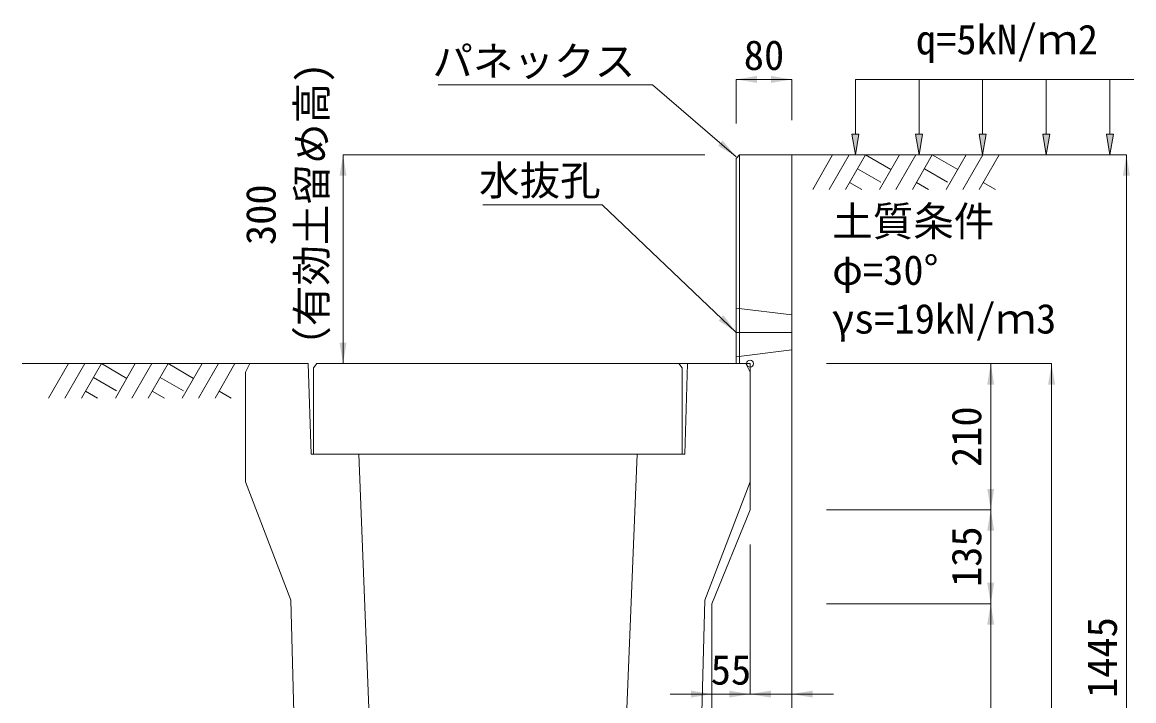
# Model space of a CAD drawing. Units: millimetres at full size. Extents: x 172874 to 217143, y 854931 to 903297.
# Drawn here: x 198194 to 199791, y 861134 to 862109 of the extents above; entities that cross this region are included whole.
import ezdxf
from ezdxf.enums import TextEntityAlignment as Align

# ---------------------------------------------------------------- set-up
doc = ezdxf.new("R2010")
doc.units = ezdxf.units.MM
doc.header["$LTSCALE"] = 20
doc.header["$PDMODE"] = 32
doc.header["$PDSIZE"] = 10
doc.linetypes.add('DASHED', pattern=[7.5, 6, -1.5])
for name, color, linetype, lineweight in [('0_2', 7, 'Continuous', 20), ('パネックスKDR', 2, 'Continuous', 13), ('寸法線', 7, 'Continuous', 13), ('引出線', 4, 'Continuous', 13), ('本体', 2, 'Continuous', 13), ('補助線', 8, 'Continuous', 13), ('ﾊｯﾁﾝｸﾞ', 7, 'Continuous', 5)]:
    doc.layers.add(name, color=color, linetype=linetype, lineweight=lineweight)
doc.layers.add('文字', color=7, linetype='Continuous')
doc.styles.add('ＭＳ ゴシック', font='')
doc.styles.get('ＭＳ ゴシック').set_extended_font_data('MS Gothic')

# ---------------------------------------------------------------- blocks, each defined once
blk = doc.blocks.new('filled_arrow')
at = {"color": 0, "linetype": 'Continuous', "lineweight": -2}
blk.add_solid([(7.5, 1.25), (0, 0), (7.5, -1.25)], dxfattribs=at)

msp = doc.modelspace()

# ---------------------------------------------------------------- hatches: boundary and pattern name
at = {"layer": '寸法線'}
for points in [[(199396.31, 861948.52), (199391.31, 861918.52), (199386.31, 861948.52)], [(199487.73, 861948.52), (199482.73, 861918.52), (199477.73, 861948.52)], [(199579.14, 861948.52), (199574.14, 861918.52), (199569.14, 861948.52)], [(199670.55, 861948.52), (199665.55, 861918.52), (199660.55, 861948.52)], [(199761.96, 861948.52), (199756.96, 861918.52), (199751.96, 861948.52)], [(199761.96, 861948.52), (199756.96, 861918.52), (199751.96, 861948.52)]]:
    msp.add_hatch(color=256, dxfattribs=at).paths.add_polyline_path(points)

# ---------------------------------------------------------------- linework, layer by layer
at = {"layer": '0_2'}
for p, q in [((199299.9, 861918.52), (199699.9, 861918.52)), ((198520.9, 861618.52), (198193.86, 861618.52))]:
    msp.add_line(p, q, dxfattribs=at)
at = {"layer": 'パネックスKDR'}
for p, q in [((199219.9, 861913.52), (199224.9, 861918.52)), ((199219.9, 861913.52), (199219.9, 861618.52)), ((199224.9, 861918.52), (199299.9, 861918.52)), ((199299.9, 861918.52), (199299.9, 860473.52)), ((199219.9, 861618.52), (199239.9, 861618.52)), ((199239.9, 861618.52), (199239.9, 861408.52)), ((199239.9, 861408.52), (199184.9, 861273.52)), ((199184.9, 861273.52), (199184.9, 860478.52))]:
    msp.add_line(p, q, dxfattribs=at)
at = {"layer": 'パネックスKDR', "lineweight": 5}
msp.add_line((199224.9, 861918.52), (199224.9, 861618.52), dxfattribs=at)
at = {"layer": 'パネックスKDR', "linetype": 'DASHED', "lineweight": 9}
for p, q in [((199219.9, 861698.52), (199299.9, 861688.52)), ((199219.9, 861628.52), (199299.9, 861638.52))]:
    msp.add_line(p, q, dxfattribs=at)
at = {"layer": '寸法線'}
for p, q in [((199219.9, 862027.07), (199299.9, 862027.07)), ((199219.9, 861963.52), (199219.9, 862027.07)), ((199299.9, 861968.52), (199299.9, 862027.07)), ((198654.9, 861618.52), (198654.9, 861918.52)), ((199174.9, 861918.52), (198654.9, 861918.52)), ((199349.9, 861918.52), (199780.74, 861918.52)), ((199780.74, 860473.52), (199780.74, 861918.52)), ((199169.9, 861618.52), (198654.9, 861618.52)), ((199349.9, 861618.52), (199673.24, 861618.52)), ((199349.9, 861618.52), (199585.74, 861618.52)), ((199585.74, 861618.52), (199585.74, 861408.52)), ((199673.24, 861618.52), (199673.24, 860473.52)), ((199349.9, 861408.52), (199585.74, 861408.52)), ((199349.9, 861408.52), (199585.74, 861408.52)), ((199585.74, 861408.52), (199585.74, 861273.52)), ((199239.9, 861358.52), (199239.9, 861143.52)), ((199239.9, 861358.52), (199239.9, 861143.52)), ((199299.9, 861358.52), (199299.9, 861143.52)), ((199349.9, 861273.52), (199585.74, 861273.52)), ((199349.9, 861273.52), (199585.74, 861273.52)), ((199585.74, 861273.52), (199585.74, 860473.52)), ((199184.9, 861223.52), (199184.9, 861143.52)), ((199299.9, 861143.52), (199124.9, 861143.52)), ((199179.9, 861143.52), (199359.9, 861143.52))]:
    msp.add_line(p, q, dxfattribs=at)
at = {"layer": '寸法線', "lineweight": 9}
for p, q in [((199791.31, 862027.07), (199391.31, 862027.07)), ((199391.31, 861948.52), (199391.31, 862027.07)), ((199482.73, 861948.52), (199482.73, 862027.07)), ((199574.14, 861948.52), (199574.14, 862027.07)), ((199665.55, 861948.52), (199665.55, 862027.07)), ((199756.96, 861948.52), (199756.96, 862027.07))]:
    msp.add_line(p, q, dxfattribs=at)
for points in [[(199396.31, 861948.52), (199391.31, 861918.52), (199386.31, 861948.52)], [(199487.73, 861948.52), (199482.73, 861918.52), (199477.73, 861948.52)], [(199579.14, 861948.52), (199574.14, 861918.52), (199569.14, 861948.52)], [(199670.55, 861948.52), (199665.55, 861918.52), (199660.55, 861948.52)], [(199761.96, 861948.52), (199756.96, 861918.52), (199751.96, 861948.52)], [(199761.96, 861948.52), (199756.96, 861918.52), (199751.96, 861948.52)]]:
    msp.add_lwpolyline(points, close=True, dxfattribs=at)
at = {"layer": '引出線'}
for points in [[(199219.9, 861916.02), (199099.69, 862019.48), (198791.44, 862019.48)], [(199219.9, 861663.52), (199027.44, 861846.97), (198855.7, 861846.97)]]:
    msp.add_lwpolyline(points, dxfattribs=at)
at = {"layer": '本体'}
for p, q in [((198520.9, 861618.52), (198514.9, 861606.52)), ((198520.9, 861618.52), (198604.9, 861618.52)), ((198604.9, 861618.52), (198608.9, 861488.52)), ((199149.9, 861618.52), (199145.9, 861488.52)), ((199149.9, 861618.52), (199233.9, 861618.52)), ((199233.9, 861618.52), (199239.9, 861606.52)), ((198514.9, 861606.52), (198514.9, 861448.52)), ((199239.9, 861606.52), (199239.9, 861448.52)), ((198608.9, 861488.52), (198677.4, 861488.52)), ((198677.4, 861488.52), (198710.71, 860655.72)), ((199077.4, 861488.52), (199044.09, 860655.72)), ((199077.4, 861488.52), (199145.9, 861488.52)), ((198514.9, 861448.52), (198579.9, 861278.52)), ((199239.9, 861448.52), (199174.9, 861278.52)), ((198579.9, 861278.52), (198600.81, 860498.51)), ((199174.9, 861278.52), (199153.99, 860498.51))]:
    msp.add_line(p, q, dxfattribs=at)
at = {"layer": '本体', "lineweight": 20}
msp.add_lwpolyline([(198612.4, 861612.52), (198617.4, 861618.52), (199137.4, 861618.52), (199142.4, 861612.52), (199142.4, 861488.52), (198612.4, 861488.52)], close=True, dxfattribs=at)
at = {"layer": '補助線'}
msp.add_line((199219.9, 861663.52), (199299.9, 861663.52), dxfattribs=at)
msp.add_point((199239.9, 861618.52), dxfattribs=at)
at = {"layer": 'ﾊｯﾁﾝｸﾞ', "lineweight": 9}
for p, q in [((199358.55, 861918.51), (199329.9, 861868.89)), ((199382.17, 861918.51), (199353.52, 861868.89)), ((199405.79, 861918.51), (199377.14, 861868.89)), ((199405.79, 861918.51), (199442.36, 861897.4)), ((199454.55, 861918.51), (199425.9, 861868.89)), ((199478.17, 861918.51), (199449.52, 861868.89)), ((199501.79, 861918.51), (199473.14, 861868.89)), ((199501.79, 861918.51), (199538.36, 861897.4)), ((199550.55, 861918.51), (199521.9, 861868.89)), ((199574.17, 861918.51), (199545.52, 861868.89)), ((199597.79, 861918.51), (199569.14, 861868.89)), ((199394.37, 861898.73), (199427.78, 861879.44)), ((199490.37, 861898.73), (199523.78, 861879.44)), ((199382.95, 861878.95), (199400.36, 861868.89)), ((199478.95, 861878.95), (199496.36, 861868.89)), ((199574.95, 861878.95), (199592.36, 861868.89)), ((198260.34, 861618.52), (198231.69, 861568.9)), ((198283.96, 861618.52), (198255.31, 861568.9)), ((198307.58, 861618.52), (198278.94, 861568.9)), ((198307.58, 861618.52), (198344.15, 861597.41)), ((198356.34, 861618.52), (198327.69, 861568.9)), ((198379.96, 861618.52), (198351.31, 861568.9)), ((198403.58, 861618.52), (198374.93, 861568.9)), ((198403.58, 861618.52), (198440.15, 861597.41)), ((198452.34, 861618.52), (198423.69, 861568.9)), ((198475.96, 861618.52), (198447.31, 861568.9)), ((198499.58, 861618.52), (198470.93, 861568.9)), ((198296.16, 861598.74), (198329.57, 861579.45)), ((198392.16, 861598.74), (198425.58, 861579.45)), ((198284.74, 861578.95), (198302.15, 861568.9)), ((198380.74, 861578.95), (198398.15, 861568.9)), ((198476.74, 861578.95), (198494.15, 861568.9))]:
    msp.add_line(p, q, dxfattribs=at)

# ---------------------------------------------------------------- block references
at = {"layer": '寸法線', "xscale": 4, "yscale": 4}
for p in [(199219.9, 862027.07), (199239.9, 861143.52), (199299.9, 861143.52)]:
    msp.add_blockref('filled_arrow', p, dxfattribs=at)
for p, rotation in [((199299.9, 862027.07), 180), ((198654.9, 861918.52), 270), ((199780.74, 861918.52), 270), ((198654.9, 861618.52), 90), ((199585.74, 861618.52), 270), ((199673.24, 861618.52), 270), ((199585.74, 861408.52), 90), ((199585.74, 861408.52), 270), ((199585.74, 861273.52), 90), ((199585.74, 861273.52), 270), ((199184.9, 861143.52), 180), ((199239.9, 861143.52), 180)]:
    msp.add_blockref('filled_arrow', p, dxfattribs=dict(at, rotation=rotation))
at = {"layer": '引出線', "xscale": 4, "yscale": 4}
for p, rotation in [((199219.9, 861916.02), 139.3), ((199219.9, 861663.52), 136.4)]:
    msp.add_blockref('filled_arrow', p, dxfattribs=dict(at, rotation=rotation))

# ---------------------------------------------------------------- texts
at = {"layer": '寸法線', "style": 'ＭＳ ゴシック'}
for s, p in [('80', (199259.9, 862062.07)), ('55', (199212.4, 861178.52))]:
    msp.add_text(s, height=42.72, dxfattribs=at).set_placement(p, align=Align.MIDDLE_CENTER)
for s, p in [('（有効土留め高)', (198643.99, 861614.2)), ('300', (198570.86, 861789.02))]:
    msp.add_text(s, height=42.72, rotation=90, dxfattribs=at).set_placement(p, align=Align.BOTTOM_LEFT)
for s, p in [('土質条件', (199357.86, 861844.53)), ('φ=30°', (199357.86, 861774.53)), ('γs=19kN/ｍ3', (199357.86, 861704.53))]:
    msp.add_text(s, height=42.72, dxfattribs=at).set_placement(p, align=Align.TOP_LEFT)
for s, p in [('210', (199550.74, 861513.52)), ('135', (199550.74, 861341.02)), ('1445', (199745.74, 861196.02))]:
    msp.add_text(s, height=42.72, rotation=90, dxfattribs=at).set_placement(p, align=Align.MIDDLE_CENTER)
at = {"layer": '引出線', "style": 'ＭＳ ゴシック'}
for s, p in [('パネックス', (199074.69, 862074.62)), ('水抜孔', (199025.19, 861903.25))]:
    msp.add_text(s, height=42.72, dxfattribs=at).set_placement(p, align=Align.TOP_RIGHT)
at = {"layer": '文字', "style": 'ＭＳ ゴシック'}
msp.add_text('q=5kN/ｍ2', height=42.72, dxfattribs=at).set_placement((199478.2, 862050.34), align=Align.BOTTOM_LEFT)

doc.saveas('drawing.dxf')
